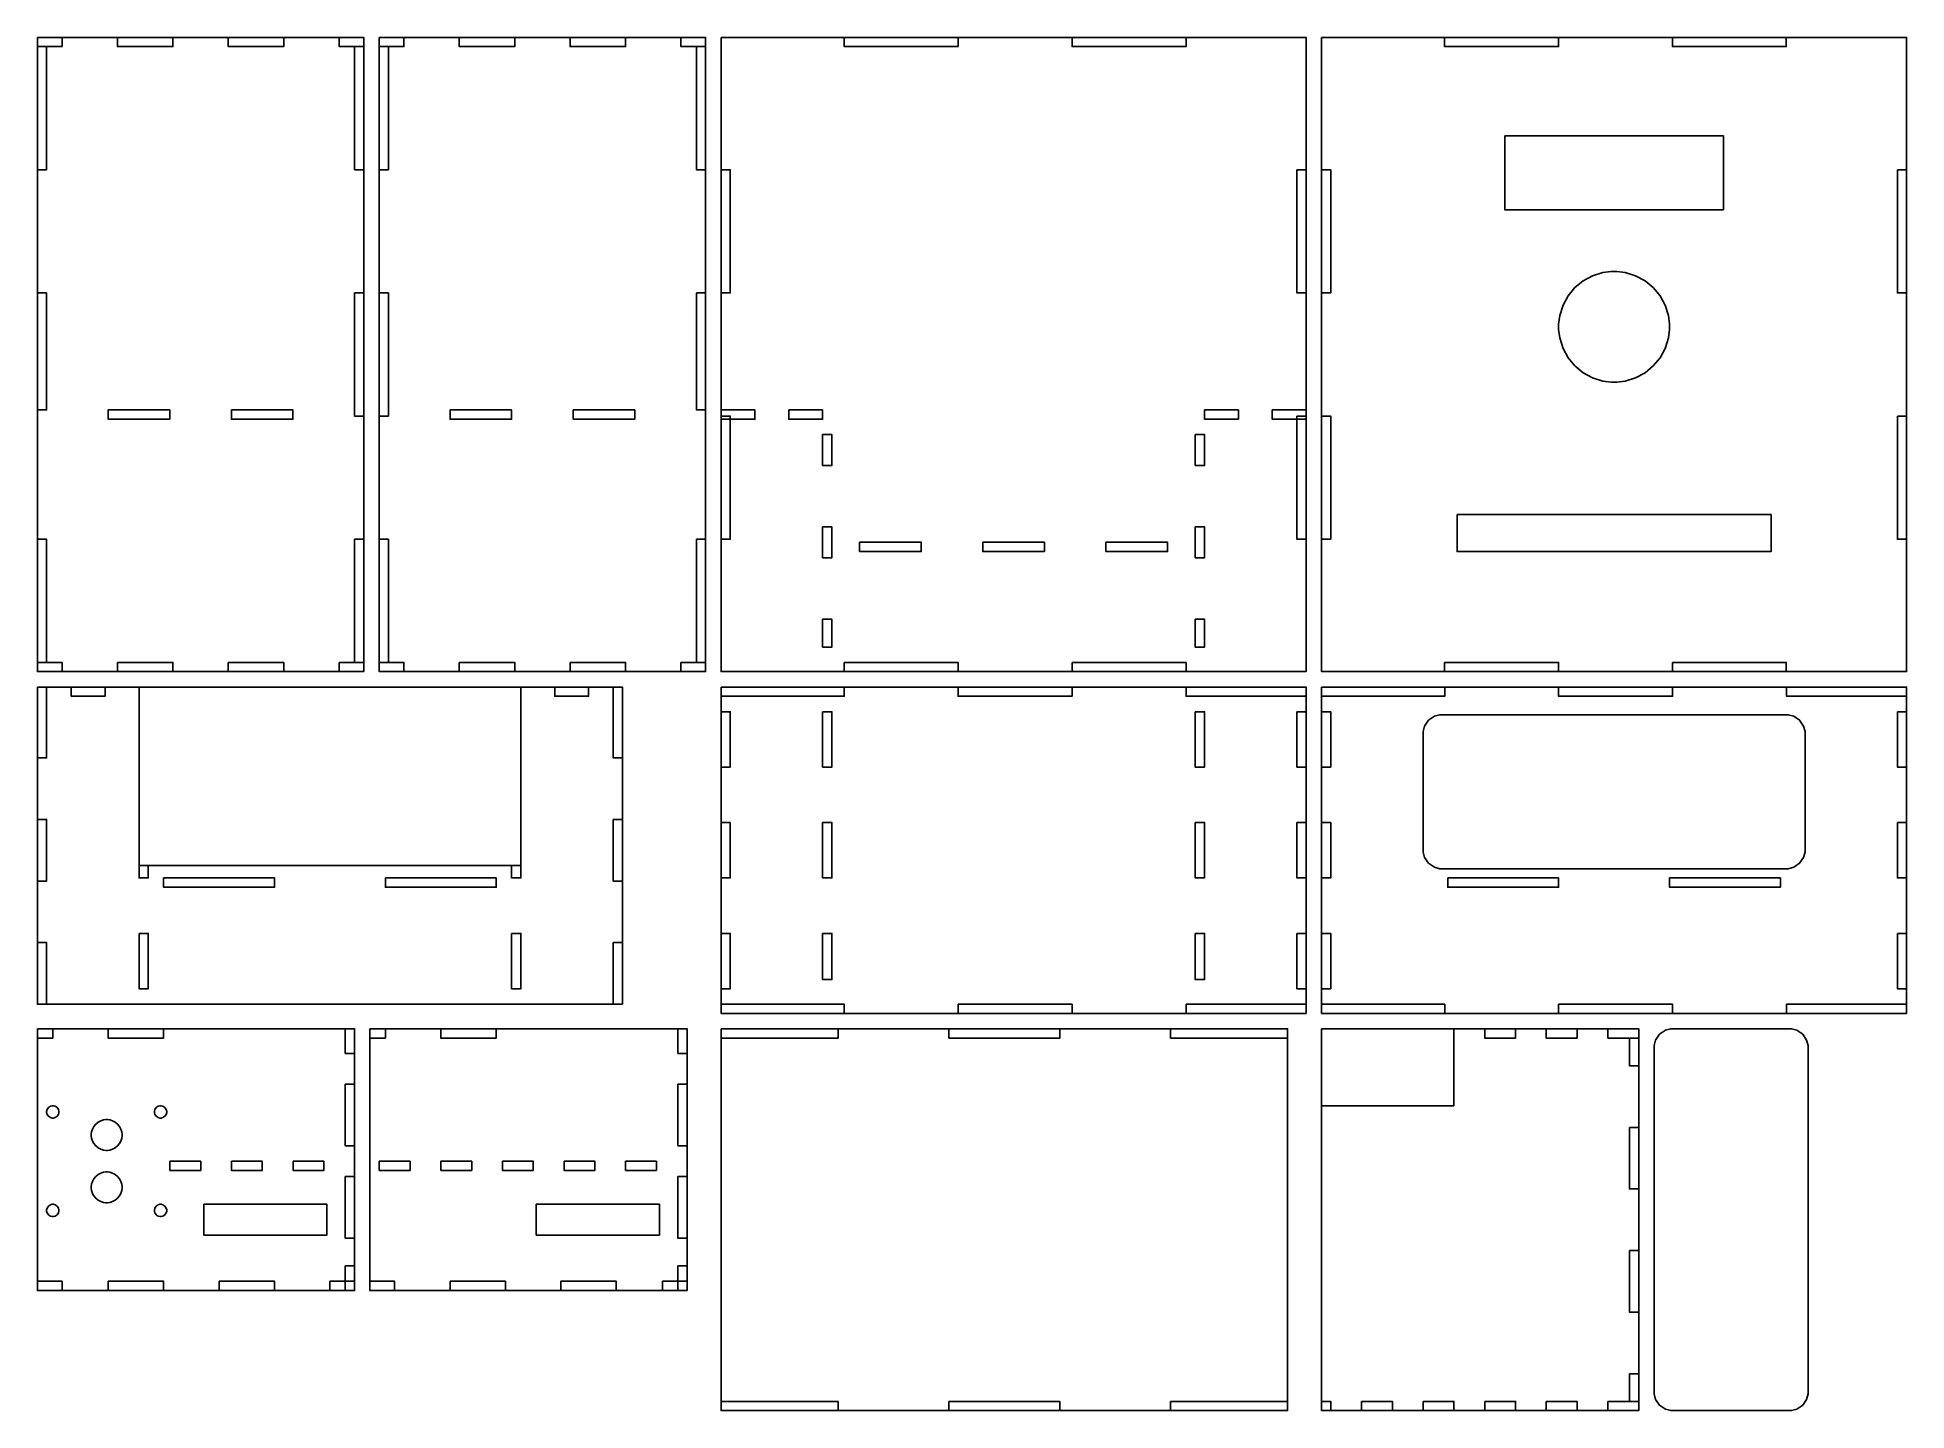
# Model space of a CAD drawing. Extents: x 0.2 to 24.1, y 17.7 to 35.2.
import ezdxf

# ---------------------------------------------------------------- set-up
doc = ezdxf.new("R2010")
doc.units = 0
doc.layers.get('0').update_dxf_attribs({"linetype": 'CONTINUOUS'})

msp = doc.modelspace()

# ---------------------------------------------------------------- linework, layer by layer
at = {"color": 0}
for points in [[(0.196832, 35.2476), (4.37007, 35.2476), (4.37007, 27.1374), (0.196832, 27.1374), (0.196832, 35.2476)], [(4.56694, 35.2476), (8.74018, 35.2476), (8.74018, 27.1374), (4.56694, 27.1374), (4.56694, 35.2476)], [(8.93701, 35.2476), (16.4174, 35.2476), (16.4174, 27.1374), (8.93701, 27.1374), (8.93701, 35.2476)], [(16.6142, 35.2476), (24.0944, 35.2476), (24.0944, 27.1374), (16.6142, 27.1374), (16.6142, 35.2476)], [(0.196832, 26.9404), (7.67719, 26.9404), (7.67719, 22.8854), (0.196832, 22.8854), (0.196832, 26.9404)], [(8.93701, 26.9404), (16.4174, 26.9404), (16.4174, 22.7672), (8.93701, 22.7672), (8.93701, 26.9404)], [(16.6142, 26.9404), (24.0944, 26.9404), (24.0944, 22.7672), (16.6142, 22.7672), (16.6142, 26.9404)], [(0.196832, 22.5704), (4.25196, 22.5704), (4.25196, 19.224), (0.196832, 19.224), (0.196832, 22.5704)], [(4.44883, 22.5704), (8.50396, 22.5704), (8.50396, 19.224), (4.44883, 19.224), (4.44883, 22.5704)], [(8.93701, 22.5704), (16.1811, 22.5704), (16.1811, 17.6885), (8.93701, 17.6885), (8.93701, 22.5704)], [(16.6142, 22.5704), (20.6693, 22.5704), (20.6693, 17.6885), (16.6142, 17.6885), (16.6142, 22.5704)], [(22.8346, 22.3342), (22.8346, 17.9247), (22.8346, 17.9018), (22.8161, 17.8326), (22.7656, 17.7576), (22.6904, 17.7071), (22.6214, 17.6885), (22.5985, 17.6885), (21.1024, 17.6885), (21.0793, 17.6885), (21.0103, 17.7071), (20.9351, 17.7576), (20.8847, 17.8326), (20.8661, 17.9018), (20.8661, 17.9247), (20.8661, 22.3342), (20.8661, 22.3572), (20.8847, 22.4264), (20.9351, 22.5014), (21.0103, 22.5519), (21.0793, 22.5704), (21.1024, 22.5704), (22.5985, 22.5704), (22.6214, 22.5704), (22.6904, 22.5519), (22.7656, 22.5014), (22.8161, 22.4264), (22.8346, 22.3572), (22.8346, 22.3342)]]:
    msp.add_lwpolyline(points, close=True, dxfattribs=at)
at = {"color": 7}
for points in [[(0.196832, 35.2476), (0.511828, 35.2476), (0.511828, 35.1294), (0.196832, 35.1294), (0.196832, 35.2476)], [(1.22049, 35.2476), (1.92914, 35.2476), (1.92914, 35.1294), (1.22049, 35.1294), (1.22049, 35.2476)], [(2.63781, 35.2476), (3.34646, 35.2476), (3.34646, 35.1294), (2.63781, 35.1294), (2.63781, 35.2476)], [(4.05512, 35.2476), (4.37007, 35.2476), (4.37007, 35.1294), (4.05512, 35.1294), (4.05512, 35.2476)], [(4.56694, 35.2476), (4.88189, 35.2476), (4.88189, 35.1294), (4.56694, 35.1294), (4.56694, 35.2476)], [(5.59056, 35.2476), (6.29921, 35.2476), (6.29921, 35.1294), (5.59056, 35.1294), (5.59056, 35.2476)], [(7.00786, 35.2476), (7.71653, 35.2476), (7.71653, 35.1294), (7.00786, 35.1294), (7.00786, 35.2476)], [(8.42518, 35.2476), (8.74018, 35.2476), (8.74018, 35.1294), (8.42518, 35.1294), (8.42518, 35.2476)], [(10.5118, 35.2476), (11.9685, 35.2476), (11.9685, 35.1294), (10.5118, 35.1294), (10.5118, 35.2476)], [(13.4252, 35.2476), (14.8819, 35.2476), (14.8819, 35.1294), (13.4252, 35.1294), (13.4252, 35.2476)], [(18.1882, 35.2476), (19.6442, 35.2476), (19.6442, 35.1294), (18.1882, 35.1294), (18.1882, 35.2476)], [(21.1, 35.2476), (22.556, 35.2476), (22.556, 35.1294), (21.1, 35.1294), (21.1, 35.2476)], [(0.196832, 35.1294), (0.314942, 35.1294), (0.314942, 33.5547), (0.196832, 33.5547), (0.196832, 35.1294)], [(4.25196, 35.1294), (4.37007, 35.1294), (4.37007, 33.5547), (4.25196, 33.5547), (4.25196, 35.1294)], [(4.56694, 35.1294), (4.68506, 35.1294), (4.68506, 33.5547), (4.56694, 33.5547), (4.56694, 35.1294)], [(8.62207, 35.1294), (8.74018, 35.1294), (8.74018, 33.5547), (8.62207, 33.5547), (8.62207, 35.1294)], [(18.9567, 33.9878), (21.7519, 33.9878), (21.7519, 33.0429), (18.9567, 33.0429), (18.9567, 33.9878)], [(8.93701, 33.5547), (9.05512, 33.5547), (9.05512, 31.9799), (8.93701, 31.9799), (8.93701, 33.5547)], [(16.2992, 33.5547), (16.4174, 33.5547), (16.4174, 31.9799), (16.2992, 31.9799), (16.2992, 33.5547)], [(16.6142, 33.5547), (16.7322, 33.5547), (16.7322, 31.9799), (16.6142, 31.9799), (16.6142, 33.5547)], [(23.9764, 33.5547), (24.0944, 33.5547), (24.0944, 31.9799), (23.9764, 31.9799), (23.9764, 33.5547)], [(21.0631, 31.5468), (21.0631, 31.5111), (21.0486, 31.404), (21.0072, 31.271), (20.9419, 31.1506), (20.8554, 31.0457), (20.7506, 30.9592), (20.6301, 30.8939), (20.4971, 30.8526), (20.39, 30.8382), (20.3543, 30.8382), (20.3186, 30.8382), (20.2115, 30.8526), (20.0785, 30.8939), (19.9581, 30.9592), (19.8532, 31.0457), (19.7667, 31.1506), (19.7014, 31.271), (19.66, 31.404), (19.6457, 31.5111), (19.6457, 31.5468), (19.6457, 31.5826), (19.66, 31.6897), (19.7014, 31.8226), (19.7667, 31.9431), (19.8532, 32.0479), (19.9581, 32.1344), (20.0785, 32.1999), (20.2115, 32.2411), (20.3186, 32.2554), (20.3543, 32.2554), (20.39, 32.2554), (20.4971, 32.2411), (20.6301, 32.1999), (20.7506, 32.1344), (20.8554, 32.0479), (20.9419, 31.9431), (21.0072, 31.8226), (21.0486, 31.6897), (21.0631, 31.5826), (21.0631, 31.5468)], [(0.196832, 31.9799), (0.314942, 31.9799), (0.314942, 30.4839), (0.196832, 30.4839), (0.196832, 31.9799)], [(4.25196, 31.9799), (4.37007, 31.9799), (4.37007, 30.405), (4.25196, 30.405), (4.25196, 31.9799)], [(4.56694, 31.9799), (4.68506, 31.9799), (4.68506, 30.405), (4.56694, 30.405), (4.56694, 31.9799)], [(8.62207, 31.9799), (8.74018, 31.9799), (8.74018, 30.4839), (8.62207, 30.4839), (8.62207, 31.9799)], [(1.10238, 30.4839), (1.88976, 30.4839), (1.88976, 30.3657), (1.10238, 30.3657), (1.10238, 30.4839)], [(2.67719, 30.4839), (3.46457, 30.4839), (3.46457, 30.3657), (2.67719, 30.3657), (2.67719, 30.4839)], [(5.47244, 30.4839), (6.25982, 30.4839), (6.25982, 30.3657), (5.47244, 30.3657), (5.47244, 30.4839)], [(7.04725, 30.4839), (7.83464, 30.4839), (7.83464, 30.3657), (7.04725, 30.3657), (7.04725, 30.4839)], [(8.93701, 30.4839), (9.37007, 30.4839), (9.37007, 30.3657), (8.93701, 30.3657), (8.93701, 30.4839)], [(8.93701, 30.405), (9.05512, 30.405), (9.05512, 28.8303), (8.93701, 28.8303), (8.93701, 30.405)], [(9.80317, 30.4839), (10.2362, 30.4839), (10.2362, 30.3657), (9.80317, 30.3657), (9.80317, 30.4839)], [(15.1181, 30.4839), (15.5511, 30.4839), (15.5511, 30.3657), (15.1181, 30.3657), (15.1181, 30.4839)], [(15.9843, 30.4839), (16.4174, 30.4839), (16.4174, 30.3657), (15.9843, 30.3657), (15.9843, 30.4839)], [(16.2992, 30.405), (16.4174, 30.405), (16.4174, 28.8303), (16.2992, 28.8303), (16.2992, 30.405)], [(16.6142, 30.405), (16.7322, 30.405), (16.7322, 28.8303), (16.6142, 28.8303), (16.6142, 30.405)], [(23.9764, 30.405), (24.0944, 30.405), (24.0944, 28.8303), (23.9764, 28.8303), (23.9764, 30.405)], [(10.2362, 30.1689), (10.3543, 30.1689), (10.3543, 29.7751), (10.2362, 29.7751), (10.2362, 30.1689)], [(15, 30.1689), (15.1181, 30.1689), (15.1181, 29.7751), (15, 29.7751), (15, 30.1689)], [(10.2362, 28.9878), (10.3543, 28.9878), (10.3543, 28.594), (10.2362, 28.594), (10.2362, 28.9878)], [(15, 28.9878), (15.1181, 28.9878), (15.1181, 28.594), (15, 28.594), (15, 28.9878)], [(18.3465, 29.1453), (22.3622, 29.1453), (22.3622, 28.6728), (18.3465, 28.6728), (18.3465, 29.1453)], [(0.196832, 28.8303), (0.314942, 28.8303), (0.314942, 27.2554), (0.196832, 27.2554), (0.196832, 28.8303)], [(4.25196, 28.8303), (4.37007, 28.8303), (4.37007, 27.2554), (4.25196, 27.2554), (4.25196, 28.8303)], [(4.56694, 28.8303), (4.68506, 28.8303), (4.68506, 27.2554), (4.56694, 27.2554), (4.56694, 28.8303)], [(8.62207, 28.8303), (8.74018, 28.8303), (8.74018, 27.2554), (8.62207, 27.2554), (8.62207, 28.8303)], [(10.7087, 28.791), (11.496, 28.791), (11.496, 28.6728), (10.7087, 28.6728), (10.7087, 28.791)], [(12.2835, 28.791), (13.0709, 28.791), (13.0709, 28.6728), (12.2835, 28.6728), (12.2835, 28.791)], [(13.8583, 28.791), (14.6457, 28.791), (14.6457, 28.6728), (13.8583, 28.6728), (13.8583, 28.791)], [(10.2362, 27.8067), (10.3543, 27.8067), (10.3543, 27.4524), (10.2362, 27.4524), (10.2362, 27.8067)], [(15, 27.8067), (15.1181, 27.8067), (15.1181, 27.4524), (15, 27.4524), (15, 27.8067)], [(0.196832, 27.2554), (0.511828, 27.2554), (0.511828, 27.1374), (0.196832, 27.1374), (0.196832, 27.2554)], [(1.22049, 27.2554), (1.92914, 27.2554), (1.92914, 27.1374), (1.22049, 27.1374), (1.22049, 27.2554)], [(2.63781, 27.2554), (3.34646, 27.2554), (3.34646, 27.1374), (2.63781, 27.1374), (2.63781, 27.2554)], [(4.05512, 27.2554), (4.37007, 27.2554), (4.37007, 27.1374), (4.05512, 27.1374), (4.05512, 27.2554)], [(4.56694, 27.2554), (4.88189, 27.2554), (4.88189, 27.1374), (4.56694, 27.1374), (4.56694, 27.2554)], [(5.59056, 27.2554), (6.29921, 27.2554), (6.29921, 27.1374), (5.59056, 27.1374), (5.59056, 27.2554)], [(7.00786, 27.2554), (7.71653, 27.2554), (7.71653, 27.1374), (7.00786, 27.1374), (7.00786, 27.2554)], [(8.42518, 27.2554), (8.74018, 27.2554), (8.74018, 27.1374), (8.42518, 27.1374), (8.42518, 27.2554)], [(10.5118, 27.2554), (11.9685, 27.2554), (11.9685, 27.1374), (10.5118, 27.1374), (10.5118, 27.2554)], [(13.4252, 27.2554), (14.8819, 27.2554), (14.8819, 27.1374), (13.4252, 27.1374), (13.4252, 27.2554)], [(18.1882, 27.2554), (19.6442, 27.2554), (19.6442, 27.1374), (18.1882, 27.1374), (18.1882, 27.2554)], [(21.1, 27.2554), (22.556, 27.2554), (22.556, 27.1374), (21.1, 27.1374), (21.1, 27.2554)], [(0.196832, 26.9404), (0.314942, 26.9404), (0.314942, 26.035), (0.196832, 26.035), (0.196832, 26.9404)], [(0.629937, 26.9404), (1.06299, 26.9404), (1.06299, 26.8224), (0.629937, 26.8224), (0.629937, 26.9404)], [(1.49604, 26.9404), (6.37793, 26.9404), (6.37793, 24.6571), (1.49604, 24.6571), (1.49604, 26.9404)], [(6.81104, 26.9404), (7.24408, 26.9404), (7.24408, 26.8224), (6.81104, 26.8224), (6.81104, 26.9404)], [(7.55908, 26.9404), (7.67719, 26.9404), (7.67719, 26.035), (7.55908, 26.035), (7.55908, 26.9404)], [(8.93701, 26.9404), (10.5118, 26.9404), (10.5118, 26.8224), (8.93701, 26.8224), (8.93701, 26.9404)], [(11.9685, 26.9404), (13.4252, 26.9404), (13.4252, 26.8224), (11.9685, 26.8224), (11.9685, 26.9404)], [(14.8819, 26.9404), (16.4174, 26.9404), (16.4174, 26.8224), (14.8819, 26.8224), (14.8819, 26.9404)], [(16.6142, 26.9404), (18.189, 26.9404), (18.189, 26.8224), (16.6142, 26.8224), (16.6142, 26.9404)], [(19.6457, 26.9404), (21.1024, 26.9404), (21.1024, 26.8224), (19.6457, 26.8224), (19.6457, 26.9404)], [(22.559, 26.9404), (24.0944, 26.9404), (24.0944, 26.8224), (22.559, 26.8224), (22.559, 26.9404)], [(8.93701, 26.6256), (9.05512, 26.6256), (9.05512, 25.9169), (8.93701, 25.9169), (8.93701, 26.6256)], [(10.2362, 26.6256), (10.3543, 26.6256), (10.3543, 25.9169), (10.2362, 25.9169), (10.2362, 26.6256)], [(15, 26.6256), (15.1181, 26.6256), (15.1181, 25.9169), (15, 25.9169), (15, 26.6256)], [(16.2992, 26.6256), (16.4174, 26.6256), (16.4174, 25.9169), (16.2992, 25.9169), (16.2992, 26.6256)], [(16.6142, 26.6256), (16.7322, 26.6256), (16.7322, 25.9169), (16.6142, 25.9169), (16.6142, 26.6256)], [(18.1496, 26.5861), (22.559, 26.5861), (22.5821, 26.5861), (22.6511, 26.5678), (22.7263, 26.5171), (22.7768, 26.4421), (22.7953, 26.3731), (22.7953, 26.35), (22.7953, 24.8539), (22.7953, 24.8308), (22.7768, 24.7618), (22.7263, 24.6868), (22.6511, 24.6363), (22.5821, 24.6176), (22.559, 24.6176), (18.1496, 24.6176), (18.1265, 24.6176), (18.0575, 24.6363), (17.9824, 24.6868), (17.9318, 24.7618), (17.9135, 24.8308), (17.9135, 24.8539), (17.9135, 26.35), (17.9135, 26.3731), (17.9318, 26.4421), (17.9824, 26.5171), (18.0575, 26.5678), (18.1265, 26.5861), (18.1496, 26.5861)], [(23.9764, 26.6256), (24.0944, 26.6256), (24.0944, 25.9169), (23.9764, 25.9169), (23.9764, 26.6256)], [(0.196832, 25.2476), (0.314942, 25.2476), (0.314942, 24.4601), (0.196832, 24.4601), (0.196832, 25.2476)], [(7.55908, 25.2476), (7.67719, 25.2476), (7.67719, 24.4601), (7.55908, 24.4601), (7.55908, 25.2476)], [(8.93701, 25.2082), (9.05512, 25.2082), (9.05512, 24.4996), (8.93701, 24.4996), (8.93701, 25.2082)], [(10.2362, 25.2082), (10.3543, 25.2082), (10.3543, 24.4996), (10.2362, 24.4996), (10.2362, 25.2082)], [(15, 25.2082), (15.1181, 25.2082), (15.1181, 24.4996), (15, 24.4996), (15, 25.2082)], [(16.2992, 25.2082), (16.4174, 25.2082), (16.4174, 24.4996), (16.2992, 24.4996), (16.2992, 25.2082)], [(16.6142, 25.2082), (16.7322, 25.2082), (16.7322, 24.4996), (16.6142, 24.4996), (16.6142, 25.2082)], [(23.9764, 25.2082), (24.0944, 25.2082), (24.0944, 24.4996), (23.9764, 24.4996), (23.9764, 25.2082)], [(1.49604, 24.6571), (1.61415, 24.6571), (1.61415, 24.4996), (1.49604, 24.4996), (1.49604, 24.6571)], [(6.25982, 24.6571), (6.37793, 24.6571), (6.37793, 24.4996), (6.25982, 24.4996), (6.25982, 24.6571)], [(1.81104, 24.4996), (3.22835, 24.4996), (3.22835, 24.3814), (1.81104, 24.3814), (1.81104, 24.4996)], [(4.64567, 24.4996), (6.06299, 24.4996), (6.06299, 24.3814), (4.64567, 24.3814), (4.64567, 24.4996)], [(18.2283, 24.4996), (19.6457, 24.4996), (19.6457, 24.3814), (18.2283, 24.3814), (18.2283, 24.4996)], [(21.0631, 24.4996), (22.4803, 24.4996), (22.4803, 24.3814), (21.0631, 24.3814), (21.0631, 24.4996)], [(0.196832, 23.6728), (0.314942, 23.6728), (0.314942, 22.8854), (0.196832, 22.8854), (0.196832, 23.6728)], [(1.49604, 23.791), (1.61415, 23.791), (1.61415, 23.0822), (1.49604, 23.0822), (1.49604, 23.791)], [(6.25982, 23.791), (6.37793, 23.791), (6.37793, 23.0822), (6.25982, 23.0822), (6.25982, 23.791)], [(7.55908, 23.6728), (7.67719, 23.6728), (7.67719, 22.8854), (7.55908, 22.8854), (7.55908, 23.6728)], [(8.93701, 23.791), (9.05512, 23.791), (9.05512, 23.0822), (8.93701, 23.0822), (8.93701, 23.791)], [(10.2362, 23.791), (10.3543, 23.791), (10.3543, 23.2004), (10.2362, 23.2004), (10.2362, 23.791)], [(15, 23.791), (15.1181, 23.791), (15.1181, 23.2004), (15, 23.2004), (15, 23.791)], [(16.2992, 23.791), (16.4174, 23.791), (16.4174, 23.0822), (16.2992, 23.0822), (16.2992, 23.791)], [(16.6142, 23.791), (16.7322, 23.791), (16.7322, 23.0822), (16.6142, 23.0822), (16.6142, 23.791)], [(23.9764, 23.791), (24.0944, 23.791), (24.0944, 23.0822), (23.9764, 23.0822), (23.9764, 23.791)], [(8.93701, 22.8854), (10.5118, 22.8854), (10.5118, 22.7672), (8.93701, 22.7672), (8.93701, 22.8854)], [(11.9685, 22.8854), (13.4252, 22.8854), (13.4252, 22.7672), (11.9685, 22.7672), (11.9685, 22.8854)], [(14.8819, 22.8854), (16.4174, 22.8854), (16.4174, 22.7672), (14.8819, 22.7672), (14.8819, 22.8854)], [(16.6142, 22.8854), (18.189, 22.8854), (18.189, 22.7672), (16.6142, 22.7672), (16.6142, 22.8854)], [(19.6457, 22.8854), (21.1024, 22.8854), (21.1024, 22.7672), (19.6457, 22.7672), (19.6457, 22.8854)], [(22.559, 22.8854), (24.0944, 22.8854), (24.0944, 22.7672), (22.559, 22.7672), (22.559, 22.8854)], [(0.196832, 22.5704), (0.393718, 22.5704), (0.393718, 22.4524), (0.196832, 22.4524), (0.196832, 22.5704)], [(1.10238, 22.5704), (1.81104, 22.5704), (1.81104, 22.4524), (1.10238, 22.4524), (1.10238, 22.5704)], [(4.13385, 22.5704), (4.25196, 22.5704), (4.25196, 22.2554), (4.13385, 22.2554), (4.13385, 22.5704)], [(4.44883, 22.5704), (4.64567, 22.5704), (4.64567, 22.4524), (4.44883, 22.4524), (4.44883, 22.5704)], [(5.35433, 22.5704), (6.06299, 22.5704), (6.06299, 22.4524), (5.35433, 22.4524), (5.35433, 22.5704)], [(8.38585, 22.5704), (8.50396, 22.5704), (8.50396, 22.2554), (8.38585, 22.2554), (8.38585, 22.5704)], [(8.93701, 22.5704), (10.4331, 22.5704), (10.4331, 22.4524), (8.93701, 22.4524), (8.93701, 22.5704)], [(11.8504, 22.5704), (13.2677, 22.5704), (13.2677, 22.4524), (11.8504, 22.4524), (11.8504, 22.5704)], [(14.685, 22.5704), (16.1811, 22.5704), (16.1811, 22.4524), (14.685, 22.4524), (14.685, 22.5704)], [(16.6142, 22.5704), (18.3071, 22.5704), (18.3071, 21.5861), (16.6142, 21.5861), (16.6142, 22.5704)], [(18.7008, 22.5704), (19.0944, 22.5704), (19.0944, 22.4524), (18.7008, 22.4524), (18.7008, 22.5704)], [(19.4882, 22.5704), (19.8819, 22.5704), (19.8819, 22.4524), (19.4882, 22.4524), (19.4882, 22.5704)], [(20.2756, 22.5704), (20.6693, 22.5704), (20.6693, 22.4524), (20.2756, 22.4524), (20.2756, 22.5704)], [(20.5511, 22.4524), (20.6693, 22.4524), (20.6693, 22.0979), (20.5511, 22.0979), (20.5511, 22.4524)], [(4.13385, 21.8618), (4.25196, 21.8618), (4.25196, 21.0744), (4.13385, 21.0744), (4.13385, 21.8618)], [(8.38585, 21.8618), (8.50396, 21.8618), (8.50396, 21.0744), (8.38585, 21.0744), (8.38585, 21.8618)], [(0.472439, 21.5075), (0.472439, 21.4997), (0.4662, 21.4768), (0.449328, 21.4518), (0.424317, 21.435), (0.401367, 21.4288), (0.393718, 21.4288), (0.386014, 21.4288), (0.36301, 21.435), (0.337999, 21.4518), (0.321126, 21.4768), (0.314942, 21.4997), (0.314942, 21.5075), (0.314942, 21.5151), (0.321126, 21.5382), (0.337999, 21.5632), (0.36301, 21.58), (0.386014, 21.5861), (0.393718, 21.5861), (0.401367, 21.5861), (0.424317, 21.58), (0.449328, 21.5632), (0.4662, 21.5382), (0.472439, 21.5151), (0.472439, 21.5075)], [(1.85038, 21.5075), (1.85038, 21.4997), (1.84418, 21.4768), (1.82731, 21.4518), (1.80231, 21.435), (1.77929, 21.4288), (1.77165, 21.4288), (1.76394, 21.4288), (1.741, 21.435), (1.71599, 21.4518), (1.69911, 21.4768), (1.69293, 21.4997), (1.69293, 21.5075), (1.69293, 21.5151), (1.69911, 21.5382), (1.71599, 21.5632), (1.741, 21.58), (1.76394, 21.5861), (1.77165, 21.5861), (1.77929, 21.5861), (1.80231, 21.58), (1.82731, 21.5632), (1.84418, 21.5382), (1.85038, 21.5151), (1.85038, 21.5075)], [(1.27951, 21.2122), (1.27951, 21.2024), (1.2755, 21.1725), (1.264, 21.1356), (1.24588, 21.1022), (1.22184, 21.0729), (1.19271, 21.0489), (1.15929, 21.0308), (1.12234, 21.0193), (1.09256, 21.0153), (1.08268, 21.0153), (1.07275, 21.0153), (1.04297, 21.0193), (1.00602, 21.0308), (0.972601, 21.0489), (0.943468, 21.0729), (0.919433, 21.1022), (0.901313, 21.1356), (0.889811, 21.1725), (0.885851, 21.2024), (0.885851, 21.2122), (0.885851, 21.2221), (0.889811, 21.2518), (0.901313, 21.2888), (0.919433, 21.3222), (0.943468, 21.3514), (0.972601, 21.3754), (1.00602, 21.3936), (1.04297, 21.405), (1.07275, 21.409), (1.08268, 21.409), (1.09256, 21.409), (1.12234, 21.405), (1.15929, 21.3936), (1.19271, 21.3754), (1.22184, 21.3514), (1.24588, 21.3222), (1.264, 21.2888), (1.2755, 21.2518), (1.27951, 21.2221), (1.27951, 21.2122)], [(20.5511, 21.3106), (20.6693, 21.3106), (20.6693, 20.5232), (20.5511, 20.5232), (20.5511, 21.3106)], [(1.891, 20.8775), (2.28472, 20.8775), (2.28472, 20.7594), (1.891, 20.7594), (1.891, 20.8775)], [(2.67844, 20.8775), (3.0721, 20.8775), (3.0721, 20.7594), (2.67844, 20.7594), (2.67844, 20.8775)], [(3.46582, 20.8775), (3.85954, 20.8775), (3.85954, 20.7594), (3.46582, 20.7594), (3.46582, 20.8775)], [(4.56819, 20.8775), (4.96186, 20.8775), (4.96186, 20.7594), (4.56819, 20.7594), (4.56819, 20.8775)], [(5.35558, 20.8775), (5.74929, 20.8775), (5.74929, 20.7594), (5.35558, 20.7594), (5.35558, 20.8775)], [(6.14296, 20.8775), (6.53668, 20.8775), (6.53668, 20.7594), (6.14296, 20.7594), (6.14296, 20.8775)], [(6.93039, 20.8775), (7.32411, 20.8775), (7.32411, 20.7594), (6.93039, 20.7594), (6.93039, 20.8775)], [(7.71778, 20.8775), (8.11149, 20.8775), (8.11149, 20.7594), (7.71778, 20.7594), (7.71778, 20.8775)], [(1.27951, 20.5429), (1.27951, 20.5331), (1.2755, 20.5032), (1.264, 20.4662), (1.24588, 20.4328), (1.22184, 20.4037), (1.19271, 20.3797), (1.15929, 20.3615), (1.12234, 20.35), (1.09256, 20.346), (1.08268, 20.346), (1.07275, 20.346), (1.04297, 20.35), (1.00602, 20.3615), (0.972601, 20.3797), (0.943468, 20.4037), (0.919433, 20.4328), (0.901313, 20.4662), (0.889811, 20.5032), (0.885851, 20.5331), (0.885851, 20.5429), (0.885851, 20.5528), (0.889811, 20.5826), (0.901313, 20.6196), (0.919433, 20.6529), (0.943468, 20.6821), (0.972601, 20.7061), (1.00602, 20.7243), (1.04297, 20.7358), (1.07275, 20.7397), (1.08268, 20.7397), (1.09256, 20.7397), (1.12234, 20.7358), (1.15929, 20.7243), (1.19271, 20.7061), (1.22184, 20.6821), (1.24588, 20.6529), (1.264, 20.6196), (1.2755, 20.5826), (1.27951, 20.5528), (1.27951, 20.5429)], [(4.13385, 20.6807), (4.25196, 20.6807), (4.25196, 19.8933), (4.13385, 19.8933), (4.13385, 20.6807)], [(8.38585, 20.6807), (8.50396, 20.6807), (8.50396, 19.8933), (8.38585, 19.8933), (8.38585, 20.6807)], [(0.472439, 20.2476), (0.472439, 20.24), (0.4662, 20.2169), (0.449328, 20.1919), (0.424317, 20.1751), (0.401367, 20.1689), (0.393718, 20.1689), (0.386014, 20.1689), (0.36301, 20.1751), (0.337999, 20.1919), (0.321126, 20.2169), (0.314942, 20.24), (0.314942, 20.2476), (0.314942, 20.2553), (0.321126, 20.2783), (0.337999, 20.3033), (0.36301, 20.3201), (0.386014, 20.3264), (0.393718, 20.3264), (0.401367, 20.3264), (0.424317, 20.3201), (0.449328, 20.3033), (0.4662, 20.2783), (0.472439, 20.2553), (0.472439, 20.2476)], [(1.85038, 20.2476), (1.85038, 20.24), (1.84418, 20.2169), (1.82731, 20.1919), (1.80231, 20.1751), (1.77929, 20.1689), (1.77165, 20.1689), (1.76394, 20.1689), (1.741, 20.1751), (1.71599, 20.1919), (1.69911, 20.2169), (1.69293, 20.24), (1.69293, 20.2476), (1.69293, 20.2553), (1.69911, 20.2783), (1.71599, 20.3033), (1.741, 20.3201), (1.76394, 20.3264), (1.77165, 20.3264), (1.77929, 20.3264), (1.80231, 20.3201), (1.82731, 20.3033), (1.84418, 20.2783), (1.85038, 20.2553), (1.85038, 20.2476)], [(2.32281, 20.3264), (3.89762, 20.3264), (3.89762, 19.9326), (2.32281, 19.9326), (2.32281, 20.3264)], [(6.57482, 20.3264), (8.14963, 20.3264), (8.14963, 19.9326), (6.57482, 19.9326), (6.57482, 20.3264)], [(20.5511, 19.7358), (20.6693, 19.7358), (20.6693, 18.9485), (20.5511, 18.9485), (20.5511, 19.7358)], [(4.13385, 19.5389), (4.25196, 19.5389), (4.25196, 19.224), (4.13385, 19.224), (4.13385, 19.5389)], [(8.38585, 19.5389), (8.50396, 19.5389), (8.50396, 19.224), (8.38585, 19.224), (8.38585, 19.5389)], [(0.196832, 19.3421), (0.511828, 19.3421), (0.511828, 19.224), (0.196832, 19.224), (0.196832, 19.3421)], [(1.10238, 19.3421), (1.81104, 19.3421), (1.81104, 19.224), (1.10238, 19.224), (1.10238, 19.3421)], [(2.51969, 19.3421), (3.22835, 19.3421), (3.22835, 19.224), (2.51969, 19.224), (2.51969, 19.3421)], [(3.93701, 19.3421), (4.25196, 19.3421), (4.25196, 19.224), (3.93701, 19.224), (3.93701, 19.3421)], [(4.44883, 19.3421), (4.76378, 19.3421), (4.76378, 19.224), (4.44883, 19.224), (4.44883, 19.3421)], [(5.47244, 19.3421), (6.1811, 19.3421), (6.1811, 19.224), (5.47244, 19.224), (5.47244, 19.3421)], [(6.88976, 19.3421), (7.59842, 19.3421), (7.59842, 19.224), (6.88976, 19.224), (6.88976, 19.3421)], [(8.18896, 19.3421), (8.50396, 19.3421), (8.50396, 19.224), (8.18896, 19.224), (8.18896, 19.3421)], [(20.5511, 18.161), (20.6693, 18.161), (20.6693, 17.8067), (20.5511, 17.8067), (20.5511, 18.161)], [(8.93701, 17.8067), (10.4331, 17.8067), (10.4331, 17.6885), (8.93701, 17.6885), (8.93701, 17.8067)], [(8.93701, 17.8067), (10.4331, 17.8067), (10.4331, 17.6885), (8.93701, 17.6885), (8.93701, 17.8067)], [(11.8504, 17.8067), (13.2677, 17.8067), (13.2677, 17.6885), (11.8504, 17.6885), (11.8504, 17.8067)], [(11.8504, 17.8067), (13.2677, 17.8067), (13.2677, 17.6885), (11.8504, 17.6885), (11.8504, 17.8067)], [(14.685, 17.8067), (16.1811, 17.8067), (16.1811, 17.6885), (14.685, 17.6885), (14.685, 17.8067)], [(14.685, 17.8067), (16.1811, 17.8067), (16.1811, 17.6885), (14.685, 17.6885), (14.685, 17.8067)], [(16.6142, 17.8067), (16.7322, 17.8067), (16.7322, 17.6885), (16.6142, 17.6885), (16.6142, 17.8067)], [(17.126, 17.8067), (17.5197, 17.8067), (17.5197, 17.6885), (17.126, 17.6885), (17.126, 17.8067)], [(17.9135, 17.8067), (18.3071, 17.8067), (18.3071, 17.6885), (17.9135, 17.6885), (17.9135, 17.8067)], [(18.7008, 17.8067), (19.0944, 17.8067), (19.0944, 17.6885), (18.7008, 17.6885), (18.7008, 17.8067)], [(19.4882, 17.8067), (19.8819, 17.8067), (19.8819, 17.6885), (19.4882, 17.6885), (19.4882, 17.8067)], [(20.2756, 17.8067), (20.6693, 17.8067), (20.6693, 17.6885), (20.2756, 17.6885), (20.2756, 17.8067)]]:
    msp.add_lwpolyline(points, close=True, dxfattribs=at)

doc.saveas('drawing.dxf')
